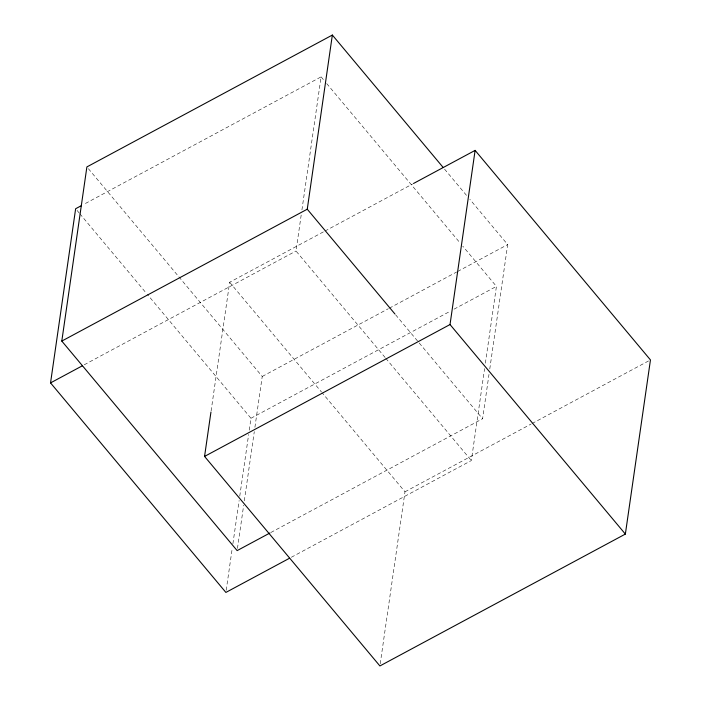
<?xml version="1.0" encoding="UTF-8"?>
<svg xmlns="http://www.w3.org/2000/svg" width="701" height="701" viewBox="0 0 701 701"><rect width="100%" height="100%" fill="white"/><g stroke="black" fill="none" stroke-linecap="round" stroke-linejoin="round"><path stroke-width="0.53" stroke-dasharray="3.5 2.63" d="M211.106 410.988L229.656 282.258L323.985 231.575M226.195 590.26L232.276 548.077M232.898 543.748L239.137 500.479M239.76 496.15L248.645 434.489M249.267 430.169L250.976 418.269L147.175 294.218M237.455 548.445L243.685 505.176M244.307 500.856L254.288 431.623M254.91 427.295L262.235 376.455L88.3 168.599M385.077 357.466L296.006 251.019L301.299 214.243M301.929 209.914L321.093 76.865L83.34 204.596M380.214 663.786L404.994 491.795L322.232 392.893M291.344 557.26L471.344 460.548L484.593 368.603M485.372 363.197L496.439 286.394L462.774 246.165M270.831 532.515L482.603 418.742L488.991 374.387M489.771 368.98L507.69 244.579L469.819 199.321M324.949 231.058L412.547 184.004M84.234 364.792L296.006 251.019M262.235 376.455L388.336 308.712M389.3 308.195L456.675 271.988M457.639 271.471L507.69 244.579M250.976 418.269L450.235 311.218M454.082 309.15L496.439 286.394M404.994 491.795L531.095 424.044M532.059 423.527L648.53 360.954M444.574 169.151L467.015 195.973M321.093 76.865L323.906 80.212M326.71 83.568L459.97 242.809M395.627 314.81L482.603 418.742M385.778 358.299L471.344 460.548M229.656 282.258L321.531 392.052M77.04 210.414L79.143 212.92M79.844 213.761L146.474 293.386"/><path stroke-width="1.05" d="M289.417 558.294L225.888 592.424L50.542 382.895L75.638 208.732L81.412 205.63M269.867 533.032L237.14 550.609L61.802 341.08L86.889 166.926L332.353 35.05L443.172 167.478M413.511 183.487L475.112 150.391L650.458 359.92L625.362 534.074L379.907 665.95L204.561 456.421L210.948 412.065M394.926 313.978L307.257 209.205L332.353 35.05M625.362 534.074L450.024 324.545L475.112 150.391M61.802 341.08L307.257 209.205M50.542 382.895L82.306 365.826M204.561 456.421L450.024 324.545"/></g></svg>
